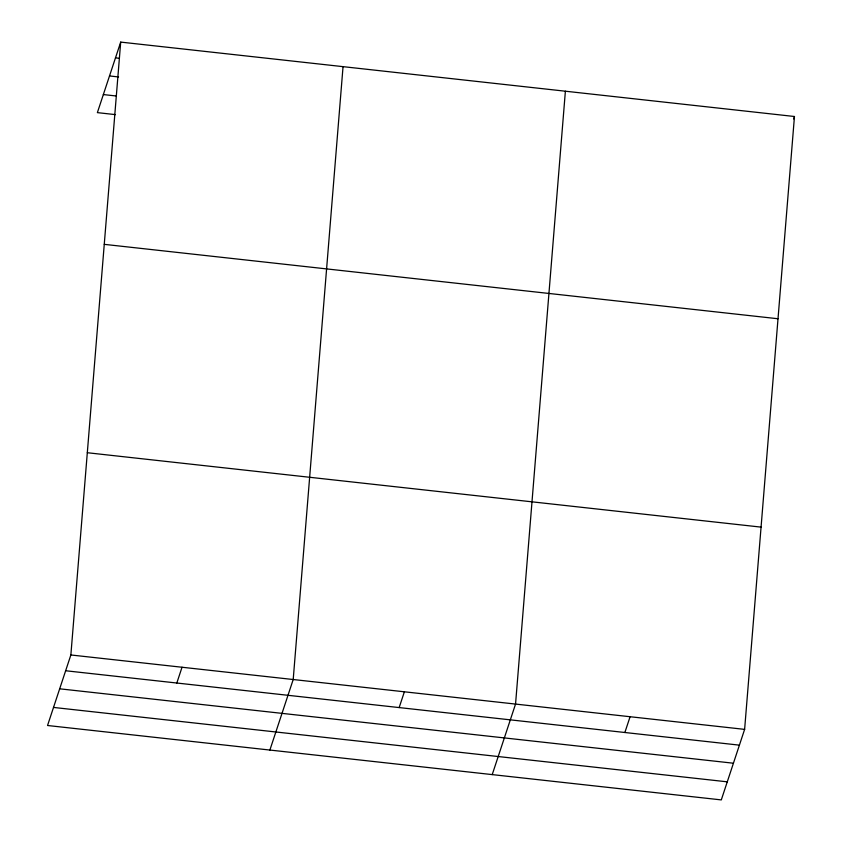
<?xml version="1.0" encoding="UTF-8"?>
<svg xmlns="http://www.w3.org/2000/svg" width="842" height="842" viewBox="0 0 842 842"><rect width="100%" height="100%" fill="white"/><g stroke="black" fill="none" stroke-linecap="round" stroke-linejoin="round"><path stroke-width="1.26" d="M70.865 654.971L120.701 42.1L794.459 116.501L744.623 729.372L721.299 799.9L47.541 725.499L70.865 654.971L744.623 729.372M343.041 66.655L293.205 679.515L269.882 750.054M565.382 91.21L515.546 704.07L492.223 774.598M120.701 42.1L97.377 112.628L115.47 114.628M176.82 683.02L182.03 667.243M399.161 707.575L404.381 691.798M793.659 118.933L794.459 116.501M624.869 732.498L630.09 716.721M115.48 57.877L119.354 58.308M109.502 75.948L118.554 76.948M103.345 94.567L116.27 95.988M104.25 244.348L778.019 318.75M87.305 452.722L761.073 527.124M65.644 670.748L739.413 745.149M59.666 688.809L733.435 763.22M53.509 707.427L727.278 781.829"/></g></svg>
